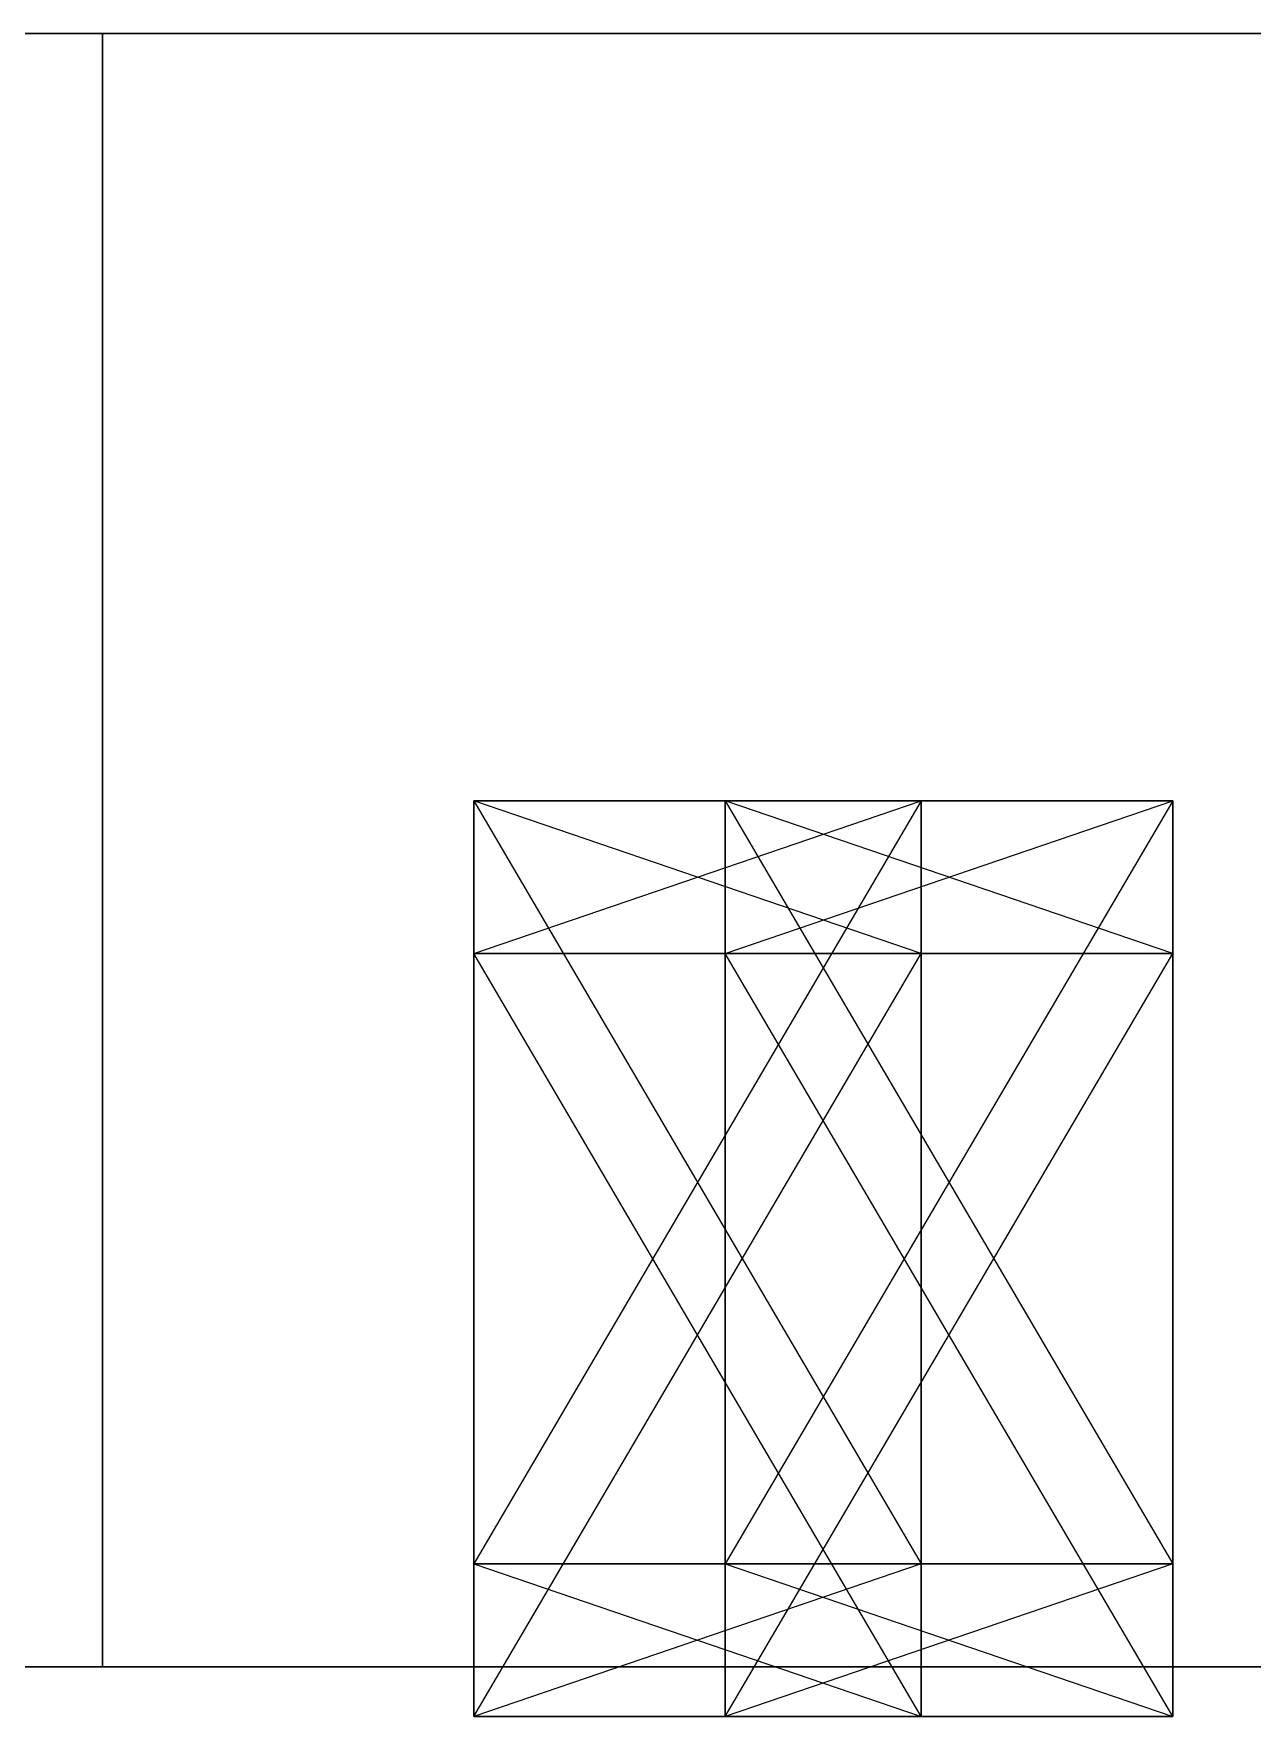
# Model space of a CAD drawing. Extents: x 0 to 4960, y -79 to 258.
# Drawn here: x 538.6 to 587.1, y 21.7 to 88.6 of the extents above; entities that cross this region are included whole.
import ezdxf

# ---------------------------------------------------------------- set-up
doc = ezdxf.new("R2010")
doc.units = 0
doc.layers.add('UB3D', color=1, linetype='CONTINUOUS')

msp = doc.modelspace()

# ---------------------------------------------------------------- linework, layer by layer
at = {"layer": 'UB3D', "color": 27}
for points in [[(501.574803, 23.622047, -1240.944882), (698.425197, 23.622047, -1240.944882), (698.425197, 88.582677, -1240.944882), (501.574803, 88.582677, -1240.944882)], [(698.425197, 23.622047, -1398.425197), (501.574803, 23.622047, -1398.425197), (501.574803, 88.582677, -1398.425197), (698.425197, 88.582677, -1398.425197)], [(698.425197, 88.582677, -1398.425197), (698.425197, 88.582677, -1240.944882), (501.574803, 88.582677, -1240.944882)], [(698.425197, 88.582677, -1398.425197), (501.574803, 88.582677, -1240.944882), (501.574803, 88.582677, -1398.425197)], [(698.425197, 88.582677, -1398.425197), (501.574803, 88.582677, -1398.425197), (698.425197, 88.582677, -1398.425197)], [(541.338583, 23.622047, -2038.582677), (541.338583, 23.622047, -1881.102362), (541.338583, 88.582677, -1881.102362), (541.338583, 88.582677, -2038.582677)], [(541.338583, 23.622047, -1881.102362), (738.188976, 23.622047, -1881.102362), (738.188976, 88.582677, -1881.102362), (541.338583, 88.582677, -1881.102362)], [(738.188976, 23.622047, -2038.582677), (541.338583, 23.622047, -2038.582677), (541.338583, 88.582677, -2038.582677), (738.188976, 88.582677, -2038.582677)], [(738.188976, 88.582677, -2038.582677), (738.188976, 88.582677, -1881.102362), (541.338583, 88.582677, -1881.102362)], [(738.188976, 88.582677, -2038.582677), (541.338583, 88.582677, -1881.102362), (541.338583, 88.582677, -2038.582677)], [(738.188976, 88.582677, -2038.582677), (541.338583, 88.582677, -2038.582677), (738.188976, 88.582677, -2038.582677)], [(541.338583, 23.622047, -2858.661417), (541.338583, 23.622047, -2701.181102), (541.338583, 88.582677, -2701.181102), (541.338583, 88.582677, -2858.661417)], [(541.338583, 23.622047, -2701.181102), (738.188976, 23.622047, -2701.181102), (738.188976, 88.582677, -2701.181102), (541.338583, 88.582677, -2701.181102)], [(738.188976, 23.622047, -2858.661417), (541.338583, 23.622047, -2858.661417), (541.338583, 88.582677, -2858.661417), (738.188976, 88.582677, -2858.661417)], [(738.188976, 88.582677, -2858.661417), (738.188976, 88.582677, -2701.181102), (541.338583, 88.582677, -2701.181102)], [(738.188976, 88.582677, -2858.661417), (541.338583, 88.582677, -2701.181102), (541.338583, 88.582677, -2858.661417)], [(738.188976, 88.582677, -2858.661417), (541.338583, 88.582677, -2858.661417), (738.188976, 88.582677, -2858.661417)], [(541.338583, 23.622047, -3458.661417), (541.338583, 23.622047, -3301.181102), (541.338583, 88.582677, -3301.181102), (541.338583, 88.582677, -3458.661417)], [(541.338583, 23.622047, -3301.181102), (738.188976, 23.622047, -3301.181102), (738.188976, 88.582677, -3301.181102), (541.338583, 88.582677, -3301.181102)], [(738.188976, 23.622047, -3458.661417), (541.338583, 23.622047, -3458.661417), (541.338583, 88.582677, -3458.661417), (738.188976, 88.582677, -3458.661417)], [(738.188976, 88.582677, -3458.661417), (738.188976, 88.582677, -3301.181102), (541.338583, 88.582677, -3301.181102)], [(738.188976, 88.582677, -3458.661417), (541.338583, 88.582677, -3301.181102), (541.338583, 88.582677, -3458.661417)], [(738.188976, 88.582677, -3458.661417), (541.338583, 88.582677, -3458.661417), (738.188976, 88.582677, -3458.661417)], [(501.574803, 23.622047, -1398.425197), (501.574803, 23.622047, -1240.944882), (698.425197, 23.622047, -1240.944882)], [(501.574803, 23.622047, -1398.425197), (698.425197, 23.622047, -1240.944882), (698.425197, 23.622047, -1398.425197)], [(501.574803, 23.622047, -1398.425197), (698.425197, 23.622047, -1398.425197), (501.574803, 23.622047, -1398.425197)], [(541.338583, 23.622047, -2038.582677), (541.338583, 23.622047, -1881.102362), (738.188976, 23.622047, -1881.102362)], [(541.338583, 23.622047, -2038.582677), (738.188976, 23.622047, -1881.102362), (738.188976, 23.622047, -2038.582677)], [(541.338583, 23.622047, -2038.582677), (738.188976, 23.622047, -2038.582677), (541.338583, 23.622047, -2038.582677)], [(541.338583, 23.622047, -2858.661417), (541.338583, 23.622047, -2701.181102), (738.188976, 23.622047, -2701.181102)], [(541.338583, 23.622047, -2858.661417), (738.188976, 23.622047, -2701.181102), (738.188976, 23.622047, -2858.661417)], [(541.338583, 23.622047, -2858.661417), (738.188976, 23.622047, -2858.661417), (541.338583, 23.622047, -2858.661417)], [(541.338583, 23.622047, -3458.661417), (541.338583, 23.622047, -3301.181102), (738.188976, 23.622047, -3301.181102)], [(541.338583, 23.622047, -3458.661417), (738.188976, 23.622047, -3301.181102), (738.188976, 23.622047, -3458.661417)], [(541.338583, 23.622047, -3458.661417), (738.188976, 23.622047, -3458.661417), (541.338583, 23.622047, -3458.661417)]]:
    msp.add_3dface(points, dxfattribs=at)
at = {"layer": 'UB3D', "color": 254}
for points in [[(573.897598, 52.001299, -1902.913386), (556.102402, 52.001299, -1902.913386), (573.897598, 58.070866, -1902.913386)], [(556.102402, 52.001299, -1902.913386), (573.897598, 58.070866, -1902.913386), (556.102402, 58.070866, -1902.913386)], [(573.897598, 58.070866, -1902.913386), (556.102402, 58.070866, -1902.913386), (573.897598, 58.070866, -1855.669291)], [(556.102402, 58.070866, -1902.913386), (573.897598, 58.070866, -1855.669291), (556.102402, 58.070866, -1855.669291)], [(573.897598, 58.070866, -1855.669291), (556.102402, 58.070866, -1855.669291), (573.897598, 27.723071, -1855.669291)], [(556.102402, 58.070866, -1855.669291), (573.897598, 27.723071, -1855.669291), (556.102402, 27.723071, -1855.669291)], [(556.102402, 52.001299, -1863.543307), (556.102402, 27.723071, -1855.669291), (556.102402, 58.070866, -1855.669291)], [(556.102402, 27.723071, -1855.669291), (556.102402, 58.070866, -1855.669291), (556.102402, 52.001299, -1863.543307)], [(556.102402, 58.070866, -1855.669291), (556.102402, 52.001299, -1863.543307), (556.102402, 52.001299, -1902.913386)], [(556.102402, 52.001299, -1863.543307), (556.102402, 52.001299, -1902.913386), (556.102402, 58.070866, -1855.669291)], [(556.102402, 52.001299, -1902.913386), (556.102402, 58.070866, -1855.669291), (556.102402, 58.070866, -1902.913386)], [(556.102402, 58.070866, -1855.669291), (556.102402, 58.070866, -1902.913386), (556.102402, 52.001299, -1902.913386)], [(556.102402, 52.001299, -2017.086614), (573.897598, 52.001299, -2017.086614), (556.102402, 58.070866, -2017.086614)], [(573.897598, 52.001299, -2017.086614), (556.102402, 58.070866, -2017.086614), (573.897598, 58.070866, -2017.086614)], [(556.102402, 58.070866, -2017.086614), (573.897598, 58.070866, -2017.086614), (556.102402, 58.070866, -2064.330709)], [(573.897598, 58.070866, -2017.086614), (556.102402, 58.070866, -2064.330709), (573.897598, 58.070866, -2064.330709)], [(556.102402, 58.070866, -2064.330709), (573.897598, 58.070866, -2064.330709), (556.102402, 27.723071, -2064.330709)], [(573.897598, 58.070866, -2064.330709), (556.102402, 27.723071, -2064.330709), (573.897598, 27.723071, -2064.330709)], [(556.102402, 52.001299, -2056.456693), (556.102402, 27.723071, -2064.330709), (556.102402, 58.070866, -2064.330709)], [(556.102402, 27.723071, -2064.330709), (556.102402, 58.070866, -2064.330709), (556.102402, 52.001299, -2056.456693)], [(556.102402, 58.070866, -2064.330709), (556.102402, 52.001299, -2056.456693), (556.102402, 52.001299, -2017.086614)], [(556.102402, 52.001299, -2056.456693), (556.102402, 52.001299, -2017.086614), (556.102402, 58.070866, -2064.330709)], [(556.102402, 52.001299, -2017.086614), (556.102402, 58.070866, -2064.330709), (556.102402, 58.070866, -2017.086614)], [(556.102402, 58.070866, -2064.330709), (556.102402, 58.070866, -2017.086614), (556.102402, 52.001299, -2017.086614)], [(573.897598, 52.001299, -2722.913386), (556.102402, 52.001299, -2722.913386), (573.897598, 58.070866, -2722.913386)], [(556.102402, 52.001299, -2722.913386), (573.897598, 58.070866, -2722.913386), (556.102402, 58.070866, -2722.913386)], [(573.897598, 58.070866, -2722.913386), (556.102402, 58.070866, -2722.913386), (573.897598, 58.070866, -2675.669291)], [(556.102402, 58.070866, -2722.913386), (573.897598, 58.070866, -2675.669291), (556.102402, 58.070866, -2675.669291)], [(573.897598, 58.070866, -2675.669291), (556.102402, 58.070866, -2675.669291), (573.897598, 27.723071, -2675.669291)], [(556.102402, 58.070866, -2675.669291), (573.897598, 27.723071, -2675.669291), (556.102402, 27.723071, -2675.669291)], [(556.102402, 52.001299, -2683.543307), (556.102402, 27.723071, -2675.669291), (556.102402, 58.070866, -2675.669291)], [(556.102402, 27.723071, -2675.669291), (556.102402, 58.070866, -2675.669291), (556.102402, 52.001299, -2683.543307)], [(556.102402, 58.070866, -2675.669291), (556.102402, 52.001299, -2683.543307), (556.102402, 52.001299, -2722.913386)], [(556.102402, 52.001299, -2683.543307), (556.102402, 52.001299, -2722.913386), (556.102402, 58.070866, -2675.669291)], [(556.102402, 52.001299, -2722.913386), (556.102402, 58.070866, -2675.669291), (556.102402, 58.070866, -2722.913386)], [(556.102402, 58.070866, -2675.669291), (556.102402, 58.070866, -2722.913386), (556.102402, 52.001299, -2722.913386)], [(556.102402, 52.001299, -2837.086614), (573.897598, 52.001299, -2837.086614), (556.102402, 58.070866, -2837.086614)], [(573.897598, 52.001299, -2837.086614), (556.102402, 58.070866, -2837.086614), (573.897598, 58.070866, -2837.086614)], [(556.102402, 58.070866, -2837.086614), (573.897598, 58.070866, -2837.086614), (556.102402, 58.070866, -2884.330709)], [(573.897598, 58.070866, -2837.086614), (556.102402, 58.070866, -2884.330709), (573.897598, 58.070866, -2884.330709)], [(556.102402, 58.070866, -2884.330709), (573.897598, 58.070866, -2884.330709), (556.102402, 27.723071, -2884.330709)], [(573.897598, 58.070866, -2884.330709), (556.102402, 27.723071, -2884.330709), (573.897598, 27.723071, -2884.330709)], [(556.102402, 52.001299, -2876.456693), (556.102402, 27.723071, -2884.330709), (556.102402, 58.070866, -2884.330709)], [(556.102402, 27.723071, -2884.330709), (556.102402, 58.070866, -2884.330709), (556.102402, 52.001299, -2876.456693)], [(556.102402, 58.070866, -2884.330709), (556.102402, 52.001299, -2876.456693), (556.102402, 52.001299, -2837.086614)], [(556.102402, 52.001299, -2876.456693), (556.102402, 52.001299, -2837.086614), (556.102402, 58.070866, -2884.330709)], [(556.102402, 52.001299, -2837.086614), (556.102402, 58.070866, -2884.330709), (556.102402, 58.070866, -2837.086614)], [(556.102402, 58.070866, -2884.330709), (556.102402, 58.070866, -2837.086614), (556.102402, 52.001299, -2837.086614)], [(573.897598, 52.001299, -3322.913386), (556.102402, 52.001299, -3322.913386), (573.897598, 58.070866, -3322.913386)], [(556.102402, 52.001299, -3322.913386), (573.897598, 58.070866, -3322.913386), (556.102402, 58.070866, -3322.913386)], [(573.897598, 58.070866, -3322.913386), (556.102402, 58.070866, -3322.913386), (573.897598, 58.070866, -3275.669291)], [(556.102402, 58.070866, -3322.913386), (573.897598, 58.070866, -3275.669291), (556.102402, 58.070866, -3275.669291)], [(573.897598, 58.070866, -3275.669291), (556.102402, 58.070866, -3275.669291), (573.897598, 27.723071, -3275.669291)], [(556.102402, 58.070866, -3275.669291), (573.897598, 27.723071, -3275.669291), (556.102402, 27.723071, -3275.669291)], [(556.102402, 52.001299, -3283.543307), (556.102402, 27.723071, -3275.669291), (556.102402, 58.070866, -3275.669291)], [(556.102402, 27.723071, -3275.669291), (556.102402, 58.070866, -3275.669291), (556.102402, 52.001299, -3283.543307)], [(556.102402, 58.070866, -3275.669291), (556.102402, 52.001299, -3283.543307), (556.102402, 52.001299, -3322.913386)], [(556.102402, 52.001299, -3283.543307), (556.102402, 52.001299, -3322.913386), (556.102402, 58.070866, -3275.669291)], [(556.102402, 52.001299, -3322.913386), (556.102402, 58.070866, -3275.669291), (556.102402, 58.070866, -3322.913386)], [(556.102402, 58.070866, -3275.669291), (556.102402, 58.070866, -3322.913386), (556.102402, 52.001299, -3322.913386)], [(556.102402, 52.001299, -3437.086614), (573.897598, 52.001299, -3437.086614), (556.102402, 58.070866, -3437.086614)], [(573.897598, 52.001299, -3437.086614), (556.102402, 58.070866, -3437.086614), (573.897598, 58.070866, -3437.086614)], [(556.102402, 58.070866, -3437.086614), (573.897598, 58.070866, -3437.086614), (556.102402, 58.070866, -3484.330709)], [(573.897598, 58.070866, -3437.086614), (556.102402, 58.070866, -3484.330709), (573.897598, 58.070866, -3484.330709)], [(556.102402, 58.070866, -3484.330709), (573.897598, 58.070866, -3484.330709), (556.102402, 27.723071, -3484.330709)], [(573.897598, 58.070866, -3484.330709), (556.102402, 27.723071, -3484.330709), (573.897598, 27.723071, -3484.330709)], [(556.102402, 52.001299, -3476.456693), (556.102402, 27.723071, -3484.330709), (556.102402, 58.070866, -3484.330709)], [(556.102402, 27.723071, -3484.330709), (556.102402, 58.070866, -3484.330709), (556.102402, 52.001299, -3476.456693)], [(556.102402, 58.070866, -3484.330709), (556.102402, 52.001299, -3476.456693), (556.102402, 52.001299, -3437.086614)], [(556.102402, 52.001299, -3476.456693), (556.102402, 52.001299, -3437.086614), (556.102402, 58.070866, -3484.330709)], [(556.102402, 52.001299, -3437.086614), (556.102402, 58.070866, -3484.330709), (556.102402, 58.070866, -3437.086614)], [(556.102402, 58.070866, -3484.330709), (556.102402, 58.070866, -3437.086614), (556.102402, 52.001299, -3437.086614)], [(583.897598, 52.001299, -1262.913386), (566.102402, 52.001299, -1262.913386), (583.897598, 58.070866, -1262.913386)], [(566.102402, 52.001299, -1262.913386), (583.897598, 58.070866, -1262.913386), (566.102402, 58.070866, -1262.913386)], [(583.897598, 58.070866, -1262.913386), (566.102402, 58.070866, -1262.913386), (583.897598, 58.070866, -1215.669291)], [(566.102402, 58.070866, -1262.913386), (583.897598, 58.070866, -1215.669291), (566.102402, 58.070866, -1215.669291)], [(583.897598, 58.070866, -1215.669291), (566.102402, 58.070866, -1215.669291), (583.897598, 27.723071, -1215.669291)], [(566.102402, 58.070866, -1215.669291), (583.897598, 27.723071, -1215.669291), (566.102402, 27.723071, -1215.669291)], [(566.102402, 52.001299, -1223.543307), (566.102402, 27.723071, -1215.669291), (566.102402, 58.070866, -1215.669291)], [(566.102402, 27.723071, -1215.669291), (566.102402, 58.070866, -1215.669291), (566.102402, 52.001299, -1223.543307)], [(566.102402, 58.070866, -1215.669291), (566.102402, 52.001299, -1223.543307), (566.102402, 52.001299, -1262.913386)], [(566.102402, 52.001299, -1223.543307), (566.102402, 52.001299, -1262.913386), (566.102402, 58.070866, -1215.669291)], [(566.102402, 52.001299, -1262.913386), (566.102402, 58.070866, -1215.669291), (566.102402, 58.070866, -1262.913386)], [(566.102402, 58.070866, -1215.669291), (566.102402, 58.070866, -1262.913386), (566.102402, 52.001299, -1262.913386)], [(566.102402, 52.001299, -1377.086614), (583.897598, 52.001299, -1377.086614), (566.102402, 58.070866, -1377.086614)], [(583.897598, 52.001299, -1377.086614), (566.102402, 58.070866, -1377.086614), (583.897598, 58.070866, -1377.086614)], [(566.102402, 58.070866, -1377.086614), (583.897598, 58.070866, -1377.086614), (566.102402, 58.070866, -1424.330709)], [(583.897598, 58.070866, -1377.086614), (566.102402, 58.070866, -1424.330709), (583.897598, 58.070866, -1424.330709)], [(566.102402, 58.070866, -1424.330709), (583.897598, 58.070866, -1424.330709), (566.102402, 27.723071, -1424.330709)], [(583.897598, 58.070866, -1424.330709), (566.102402, 27.723071, -1424.330709), (583.897598, 27.723071, -1424.330709)], [(566.102402, 52.001299, -1416.456693), (566.102402, 27.723071, -1424.330709), (566.102402, 58.070866, -1424.330709)], [(566.102402, 27.723071, -1424.330709), (566.102402, 58.070866, -1424.330709), (566.102402, 52.001299, -1416.456693)], [(566.102402, 58.070866, -1424.330709), (566.102402, 52.001299, -1416.456693), (566.102402, 52.001299, -1377.086614)], [(566.102402, 52.001299, -1416.456693), (566.102402, 52.001299, -1377.086614), (566.102402, 58.070866, -1424.330709)], [(566.102402, 52.001299, -1377.086614), (566.102402, 58.070866, -1424.330709), (566.102402, 58.070866, -1377.086614)], [(566.102402, 58.070866, -1424.330709), (566.102402, 58.070866, -1377.086614), (566.102402, 52.001299, -1377.086614)], [(573.897598, 52.001299, -1863.543307), (573.897598, 27.723071, -1855.669291), (573.897598, 58.070866, -1855.669291)], [(573.897598, 27.723071, -1855.669291), (573.897598, 58.070866, -1855.669291), (573.897598, 52.001299, -1863.543307)], [(573.897598, 58.070866, -1855.669291), (573.897598, 52.001299, -1863.543307), (573.897598, 52.001299, -1902.913386)], [(573.897598, 52.001299, -1863.543307), (573.897598, 52.001299, -1902.913386), (573.897598, 58.070866, -1855.669291)], [(573.897598, 52.001299, -1902.913386), (573.897598, 58.070866, -1855.669291), (573.897598, 58.070866, -1902.913386)], [(573.897598, 58.070866, -1855.669291), (573.897598, 58.070866, -1902.913386), (573.897598, 52.001299, -1902.913386)], [(573.897598, 52.001299, -2056.456693), (573.897598, 27.723071, -2064.330709), (573.897598, 58.070866, -2064.330709)], [(573.897598, 27.723071, -2064.330709), (573.897598, 58.070866, -2064.330709), (573.897598, 52.001299, -2056.456693)], [(573.897598, 58.070866, -2064.330709), (573.897598, 52.001299, -2056.456693), (573.897598, 52.001299, -2017.086614)], [(573.897598, 52.001299, -2056.456693), (573.897598, 52.001299, -2017.086614), (573.897598, 58.070866, -2064.330709)], [(573.897598, 52.001299, -2017.086614), (573.897598, 58.070866, -2064.330709), (573.897598, 58.070866, -2017.086614)], [(573.897598, 58.070866, -2064.330709), (573.897598, 58.070866, -2017.086614), (573.897598, 52.001299, -2017.086614)], [(573.897598, 52.001299, -2683.543307), (573.897598, 27.723071, -2675.669291), (573.897598, 58.070866, -2675.669291)], [(573.897598, 27.723071, -2675.669291), (573.897598, 58.070866, -2675.669291), (573.897598, 52.001299, -2683.543307)], [(573.897598, 58.070866, -2675.669291), (573.897598, 52.001299, -2683.543307), (573.897598, 52.001299, -2722.913386)], [(573.897598, 52.001299, -2683.543307), (573.897598, 52.001299, -2722.913386), (573.897598, 58.070866, -2675.669291)], [(573.897598, 52.001299, -2722.913386), (573.897598, 58.070866, -2675.669291), (573.897598, 58.070866, -2722.913386)], [(573.897598, 58.070866, -2675.669291), (573.897598, 58.070866, -2722.913386), (573.897598, 52.001299, -2722.913386)], [(573.897598, 52.001299, -2876.456693), (573.897598, 27.723071, -2884.330709), (573.897598, 58.070866, -2884.330709)], [(573.897598, 27.723071, -2884.330709), (573.897598, 58.070866, -2884.330709), (573.897598, 52.001299, -2876.456693)], [(573.897598, 58.070866, -2884.330709), (573.897598, 52.001299, -2876.456693), (573.897598, 52.001299, -2837.086614)], [(573.897598, 52.001299, -2876.456693), (573.897598, 52.001299, -2837.086614), (573.897598, 58.070866, -2884.330709)], [(573.897598, 52.001299, -2837.086614), (573.897598, 58.070866, -2884.330709), (573.897598, 58.070866, -2837.086614)], [(573.897598, 58.070866, -2884.330709), (573.897598, 58.070866, -2837.086614), (573.897598, 52.001299, -2837.086614)], [(573.897598, 52.001299, -3283.543307), (573.897598, 27.723071, -3275.669291), (573.897598, 58.070866, -3275.669291)], [(573.897598, 27.723071, -3275.669291), (573.897598, 58.070866, -3275.669291), (573.897598, 52.001299, -3283.543307)], [(573.897598, 58.070866, -3275.669291), (573.897598, 52.001299, -3283.543307), (573.897598, 52.001299, -3322.913386)], [(573.897598, 52.001299, -3283.543307), (573.897598, 52.001299, -3322.913386), (573.897598, 58.070866, -3275.669291)], [(573.897598, 52.001299, -3322.913386), (573.897598, 58.070866, -3275.669291), (573.897598, 58.070866, -3322.913386)], [(573.897598, 58.070866, -3275.669291), (573.897598, 58.070866, -3322.913386), (573.897598, 52.001299, -3322.913386)], [(573.897598, 52.001299, -3476.456693), (573.897598, 27.723071, -3484.330709), (573.897598, 58.070866, -3484.330709)], [(573.897598, 27.723071, -3484.330709), (573.897598, 58.070866, -3484.330709), (573.897598, 52.001299, -3476.456693)], [(573.897598, 58.070866, -3484.330709), (573.897598, 52.001299, -3476.456693), (573.897598, 52.001299, -3437.086614)], [(573.897598, 52.001299, -3476.456693), (573.897598, 52.001299, -3437.086614), (573.897598, 58.070866, -3484.330709)], [(573.897598, 52.001299, -3437.086614), (573.897598, 58.070866, -3484.330709), (573.897598, 58.070866, -3437.086614)], [(573.897598, 58.070866, -3484.330709), (573.897598, 58.070866, -3437.086614), (573.897598, 52.001299, -3437.086614)], [(583.897598, 52.001299, -1223.543307), (583.897598, 27.723071, -1215.669291), (583.897598, 58.070866, -1215.669291)], [(583.897598, 27.723071, -1215.669291), (583.897598, 58.070866, -1215.669291), (583.897598, 52.001299, -1223.543307)], [(583.897598, 58.070866, -1215.669291), (583.897598, 52.001299, -1223.543307), (583.897598, 52.001299, -1262.913386)], [(583.897598, 52.001299, -1223.543307), (583.897598, 52.001299, -1262.913386), (583.897598, 58.070866, -1215.669291)], [(583.897598, 52.001299, -1262.913386), (583.897598, 58.070866, -1215.669291), (583.897598, 58.070866, -1262.913386)], [(583.897598, 58.070866, -1215.669291), (583.897598, 58.070866, -1262.913386), (583.897598, 52.001299, -1262.913386)], [(583.897598, 52.001299, -1416.456693), (583.897598, 27.723071, -1424.330709), (583.897598, 58.070866, -1424.330709)], [(583.897598, 27.723071, -1424.330709), (583.897598, 58.070866, -1424.330709), (583.897598, 52.001299, -1416.456693)], [(583.897598, 58.070866, -1424.330709), (583.897598, 52.001299, -1416.456693), (583.897598, 52.001299, -1377.086614)], [(583.897598, 52.001299, -1416.456693), (583.897598, 52.001299, -1377.086614), (583.897598, 58.070866, -1424.330709)], [(583.897598, 52.001299, -1377.086614), (583.897598, 58.070866, -1424.330709), (583.897598, 58.070866, -1377.086614)], [(583.897598, 58.070866, -1424.330709), (583.897598, 58.070866, -1377.086614), (583.897598, 52.001299, -1377.086614)], [(573.897598, 21.653543, -1863.543307), (556.102402, 21.653543, -1863.543307), (573.897598, 52.001299, -1863.543307)], [(556.102402, 21.653543, -1863.543307), (573.897598, 52.001299, -1863.543307), (556.102402, 52.001299, -1863.543307)], [(573.897598, 52.001299, -1863.543307), (556.102402, 52.001299, -1863.543307), (573.897598, 52.001299, -1902.913386)], [(556.102402, 52.001299, -1863.543307), (573.897598, 52.001299, -1902.913386), (556.102402, 52.001299, -1902.913386)], [(556.102402, 27.723071, -1855.669291), (556.102402, 21.653543, -1863.543307), (556.102402, 52.001299, -1863.543307)], [(556.102402, 21.653543, -1863.543307), (556.102402, 52.001299, -1863.543307), (556.102402, 27.723071, -1855.669291)], [(556.102402, 21.653543, -2056.456693), (573.897598, 21.653543, -2056.456693), (556.102402, 52.001299, -2056.456693)], [(573.897598, 21.653543, -2056.456693), (556.102402, 52.001299, -2056.456693), (573.897598, 52.001299, -2056.456693)], [(556.102402, 52.001299, -2056.456693), (573.897598, 52.001299, -2056.456693), (556.102402, 52.001299, -2017.086614)], [(573.897598, 52.001299, -2056.456693), (556.102402, 52.001299, -2017.086614), (573.897598, 52.001299, -2017.086614)], [(556.102402, 21.653543, -2064.330709), (556.102402, 21.653543, -2056.456693), (556.102402, 52.001299, -2056.456693)], [(556.102402, 21.653543, -2056.456693), (556.102402, 52.001299, -2056.456693), (556.102402, 27.723071, -2064.330709)], [(573.897598, 21.653543, -2683.543307), (556.102402, 21.653543, -2683.543307), (573.897598, 52.001299, -2683.543307)], [(556.102402, 21.653543, -2683.543307), (573.897598, 52.001299, -2683.543307), (556.102402, 52.001299, -2683.543307)], [(573.897598, 52.001299, -2683.543307), (556.102402, 52.001299, -2683.543307), (573.897598, 52.001299, -2722.913386)], [(556.102402, 52.001299, -2683.543307), (573.897598, 52.001299, -2722.913386), (556.102402, 52.001299, -2722.913386)], [(556.102402, 27.723071, -2675.669291), (556.102402, 21.653543, -2683.543307), (556.102402, 52.001299, -2683.543307)], [(556.102402, 21.653543, -2683.543307), (556.102402, 52.001299, -2683.543307), (556.102402, 27.723071, -2675.669291)], [(556.102402, 21.653543, -2876.456693), (573.897598, 21.653543, -2876.456693), (556.102402, 52.001299, -2876.456693)], [(573.897598, 21.653543, -2876.456693), (556.102402, 52.001299, -2876.456693), (573.897598, 52.001299, -2876.456693)], [(556.102402, 52.001299, -2876.456693), (573.897598, 52.001299, -2876.456693), (556.102402, 52.001299, -2837.086614)], [(573.897598, 52.001299, -2876.456693), (556.102402, 52.001299, -2837.086614), (573.897598, 52.001299, -2837.086614)], [(556.102402, 21.653543, -2884.330709), (556.102402, 21.653543, -2876.456693), (556.102402, 52.001299, -2876.456693)], [(556.102402, 21.653543, -2876.456693), (556.102402, 52.001299, -2876.456693), (556.102402, 27.723071, -2884.330709)], [(573.897598, 21.653543, -3283.543307), (556.102402, 21.653543, -3283.543307), (573.897598, 52.001299, -3283.543307)], [(556.102402, 21.653543, -3283.543307), (573.897598, 52.001299, -3283.543307), (556.102402, 52.001299, -3283.543307)], [(573.897598, 52.001299, -3283.543307), (556.102402, 52.001299, -3283.543307), (573.897598, 52.001299, -3322.913386)], [(556.102402, 52.001299, -3283.543307), (573.897598, 52.001299, -3322.913386), (556.102402, 52.001299, -3322.913386)], [(556.102402, 27.723071, -3275.669291), (556.102402, 21.653543, -3283.543307), (556.102402, 52.001299, -3283.543307)], [(556.102402, 21.653543, -3283.543307), (556.102402, 52.001299, -3283.543307), (556.102402, 27.723071, -3275.669291)], [(556.102402, 21.653543, -3476.456693), (573.897598, 21.653543, -3476.456693), (556.102402, 52.001299, -3476.456693)], [(573.897598, 21.653543, -3476.456693), (556.102402, 52.001299, -3476.456693), (573.897598, 52.001299, -3476.456693)], [(556.102402, 52.001299, -3476.456693), (573.897598, 52.001299, -3476.456693), (556.102402, 52.001299, -3437.086614)], [(573.897598, 52.001299, -3476.456693), (556.102402, 52.001299, -3437.086614), (573.897598, 52.001299, -3437.086614)], [(556.102402, 21.653543, -3484.330709), (556.102402, 21.653543, -3476.456693), (556.102402, 52.001299, -3476.456693)], [(556.102402, 21.653543, -3476.456693), (556.102402, 52.001299, -3476.456693), (556.102402, 27.723071, -3484.330709)], [(583.897598, 21.653543, -1223.543307), (566.102402, 21.653543, -1223.543307), (583.897598, 52.001299, -1223.543307)], [(566.102402, 21.653543, -1223.543307), (583.897598, 52.001299, -1223.543307), (566.102402, 52.001299, -1223.543307)], [(583.897598, 52.001299, -1223.543307), (566.102402, 52.001299, -1223.543307), (583.897598, 52.001299, -1262.913386)], [(566.102402, 52.001299, -1223.543307), (583.897598, 52.001299, -1262.913386), (566.102402, 52.001299, -1262.913386)], [(566.102402, 27.723071, -1215.669291), (566.102402, 21.653543, -1223.543307), (566.102402, 52.001299, -1223.543307)], [(566.102402, 21.653543, -1223.543307), (566.102402, 52.001299, -1223.543307), (566.102402, 27.723071, -1215.669291)], [(566.102402, 21.653543, -1416.456693), (583.897598, 21.653543, -1416.456693), (566.102402, 52.001299, -1416.456693)], [(583.897598, 21.653543, -1416.456693), (566.102402, 52.001299, -1416.456693), (583.897598, 52.001299, -1416.456693)], [(566.102402, 52.001299, -1416.456693), (583.897598, 52.001299, -1416.456693), (566.102402, 52.001299, -1377.086614)], [(583.897598, 52.001299, -1416.456693), (566.102402, 52.001299, -1377.086614), (583.897598, 52.001299, -1377.086614)], [(566.102402, 21.653543, -1424.330709), (566.102402, 21.653543, -1416.456693), (566.102402, 52.001299, -1416.456693)], [(566.102402, 21.653543, -1416.456693), (566.102402, 52.001299, -1416.456693), (566.102402, 27.723071, -1424.330709)], [(573.897598, 21.653543, -1855.669291), (573.897598, 21.653543, -1863.543307), (573.897598, 52.001299, -1863.543307)], [(573.897598, 21.653543, -1863.543307), (573.897598, 52.001299, -1863.543307), (573.897598, 27.723071, -1855.669291)], [(573.897598, 27.723071, -2064.330709), (573.897598, 21.653543, -2056.456693), (573.897598, 52.001299, -2056.456693)], [(573.897598, 21.653543, -2056.456693), (573.897598, 52.001299, -2056.456693), (573.897598, 27.723071, -2064.330709)], [(573.897598, 21.653543, -2675.669291), (573.897598, 21.653543, -2683.543307), (573.897598, 52.001299, -2683.543307)], [(573.897598, 21.653543, -2683.543307), (573.897598, 52.001299, -2683.543307), (573.897598, 27.723071, -2675.669291)], [(573.897598, 27.723071, -2884.330709), (573.897598, 21.653543, -2876.456693), (573.897598, 52.001299, -2876.456693)], [(573.897598, 21.653543, -2876.456693), (573.897598, 52.001299, -2876.456693), (573.897598, 27.723071, -2884.330709)], [(573.897598, 21.653543, -3275.669291), (573.897598, 21.653543, -3283.543307), (573.897598, 52.001299, -3283.543307)], [(573.897598, 21.653543, -3283.543307), (573.897598, 52.001299, -3283.543307), (573.897598, 27.723071, -3275.669291)], [(573.897598, 27.723071, -3484.330709), (573.897598, 21.653543, -3476.456693), (573.897598, 52.001299, -3476.456693)], [(573.897598, 21.653543, -3476.456693), (573.897598, 52.001299, -3476.456693), (573.897598, 27.723071, -3484.330709)], [(583.897598, 21.653543, -1215.669291), (583.897598, 21.653543, -1223.543307), (583.897598, 52.001299, -1223.543307)], [(583.897598, 21.653543, -1223.543307), (583.897598, 52.001299, -1223.543307), (583.897598, 27.723071, -1215.669291)], [(583.897598, 27.723071, -1424.330709), (583.897598, 21.653543, -1416.456693), (583.897598, 52.001299, -1416.456693)], [(583.897598, 21.653543, -1416.456693), (583.897598, 52.001299, -1416.456693), (583.897598, 27.723071, -1424.330709)], [(573.897598, 27.723071, -1855.669291), (556.102402, 27.723071, -1855.669291), (573.897598, 27.723071, -1843.858268)], [(556.102402, 27.723071, -1855.669291), (573.897598, 27.723071, -1843.858268), (556.102402, 27.723071, -1843.858268)], [(573.897598, 27.723071, -1843.858268), (556.102402, 27.723071, -1843.858268), (573.897598, 21.653543, -1843.858268)], [(556.102402, 27.723071, -1843.858268), (573.897598, 21.653543, -1843.858268), (556.102402, 21.653543, -1843.858268)], [(556.102402, 21.653543, -1843.858268), (556.102402, 27.723071, -1843.858268), (556.102402, 21.653543, -1855.669291)], [(556.102402, 27.723071, -1843.858268), (556.102402, 21.653543, -1855.669291), (556.102402, 27.723071, -1855.669291)], [(556.102402, 21.653543, -1855.669291), (556.102402, 27.723071, -1855.669291), (556.102402, 21.653543, -1863.543307)], [(556.102402, 27.723071, -2064.330709), (573.897598, 27.723071, -2064.330709), (556.102402, 27.723071, -2076.141732)], [(573.897598, 27.723071, -2064.330709), (556.102402, 27.723071, -2076.141732), (573.897598, 27.723071, -2076.141732)], [(556.102402, 27.723071, -2076.141732), (573.897598, 27.723071, -2076.141732), (556.102402, 21.653543, -2076.141732)], [(573.897598, 27.723071, -2076.141732), (556.102402, 21.653543, -2076.141732), (573.897598, 21.653543, -2076.141732)], [(556.102402, 27.723071, -2076.141732), (556.102402, 21.653543, -2076.141732), (556.102402, 27.723071, -2064.330709)], [(556.102402, 21.653543, -2076.141732), (556.102402, 27.723071, -2064.330709), (556.102402, 21.653543, -2064.330709)], [(556.102402, 27.723071, -2064.330709), (556.102402, 21.653543, -2064.330709), (556.102402, 21.653543, -2056.456693)], [(573.897598, 27.723071, -2675.669291), (556.102402, 27.723071, -2675.669291), (573.897598, 27.723071, -2663.858268)], [(556.102402, 27.723071, -2675.669291), (573.897598, 27.723071, -2663.858268), (556.102402, 27.723071, -2663.858268)], [(573.897598, 27.723071, -2663.858268), (556.102402, 27.723071, -2663.858268), (573.897598, 21.653543, -2663.858268)], [(556.102402, 27.723071, -2663.858268), (573.897598, 21.653543, -2663.858268), (556.102402, 21.653543, -2663.858268)], [(556.102402, 21.653543, -2663.858268), (556.102402, 27.723071, -2663.858268), (556.102402, 21.653543, -2675.669291)], [(556.102402, 27.723071, -2663.858268), (556.102402, 21.653543, -2675.669291), (556.102402, 27.723071, -2675.669291)], [(556.102402, 21.653543, -2675.669291), (556.102402, 27.723071, -2675.669291), (556.102402, 21.653543, -2683.543307)], [(556.102402, 27.723071, -2884.330709), (573.897598, 27.723071, -2884.330709), (556.102402, 27.723071, -2896.141732)], [(573.897598, 27.723071, -2884.330709), (556.102402, 27.723071, -2896.141732), (573.897598, 27.723071, -2896.141732)], [(556.102402, 27.723071, -2896.141732), (573.897598, 27.723071, -2896.141732), (556.102402, 21.653543, -2896.141732)], [(573.897598, 27.723071, -2896.141732), (556.102402, 21.653543, -2896.141732), (573.897598, 21.653543, -2896.141732)], [(556.102402, 27.723071, -2896.141732), (556.102402, 21.653543, -2896.141732), (556.102402, 27.723071, -2884.330709)], [(556.102402, 21.653543, -2896.141732), (556.102402, 27.723071, -2884.330709), (556.102402, 21.653543, -2884.330709)], [(556.102402, 27.723071, -2884.330709), (556.102402, 21.653543, -2884.330709), (556.102402, 21.653543, -2876.456693)], [(573.897598, 27.723071, -3275.669291), (556.102402, 27.723071, -3275.669291), (573.897598, 27.723071, -3263.858268)], [(556.102402, 27.723071, -3275.669291), (573.897598, 27.723071, -3263.858268), (556.102402, 27.723071, -3263.858268)], [(573.897598, 27.723071, -3263.858268), (556.102402, 27.723071, -3263.858268), (573.897598, 21.653543, -3263.858268)], [(556.102402, 27.723071, -3263.858268), (573.897598, 21.653543, -3263.858268), (556.102402, 21.653543, -3263.858268)], [(556.102402, 21.653543, -3263.858268), (556.102402, 27.723071, -3263.858268), (556.102402, 21.653543, -3275.669291)], [(556.102402, 27.723071, -3263.858268), (556.102402, 21.653543, -3275.669291), (556.102402, 27.723071, -3275.669291)], [(556.102402, 21.653543, -3275.669291), (556.102402, 27.723071, -3275.669291), (556.102402, 21.653543, -3283.543307)], [(556.102402, 27.723071, -3484.330709), (573.897598, 27.723071, -3484.330709), (556.102402, 27.723071, -3496.141732)], [(573.897598, 27.723071, -3484.330709), (556.102402, 27.723071, -3496.141732), (573.897598, 27.723071, -3496.141732)], [(556.102402, 27.723071, -3496.141732), (573.897598, 27.723071, -3496.141732), (556.102402, 21.653543, -3496.141732)], [(573.897598, 27.723071, -3496.141732), (556.102402, 21.653543, -3496.141732), (573.897598, 21.653543, -3496.141732)], [(556.102402, 27.723071, -3496.141732), (556.102402, 21.653543, -3496.141732), (556.102402, 27.723071, -3484.330709)], [(556.102402, 21.653543, -3496.141732), (556.102402, 27.723071, -3484.330709), (556.102402, 21.653543, -3484.330709)], [(556.102402, 27.723071, -3484.330709), (556.102402, 21.653543, -3484.330709), (556.102402, 21.653543, -3476.456693)], [(583.897598, 27.723071, -1215.669291), (566.102402, 27.723071, -1215.669291), (583.897598, 27.723071, -1203.858268)], [(566.102402, 27.723071, -1215.669291), (583.897598, 27.723071, -1203.858268), (566.102402, 27.723071, -1203.858268)], [(583.897598, 27.723071, -1203.858268), (566.102402, 27.723071, -1203.858268), (583.897598, 21.653543, -1203.858268)], [(566.102402, 27.723071, -1203.858268), (583.897598, 21.653543, -1203.858268), (566.102402, 21.653543, -1203.858268)], [(566.102402, 21.653543, -1203.858268), (566.102402, 27.723071, -1203.858268), (566.102402, 21.653543, -1215.669291)], [(566.102402, 27.723071, -1203.858268), (566.102402, 21.653543, -1215.669291), (566.102402, 27.723071, -1215.669291)], [(566.102402, 21.653543, -1215.669291), (566.102402, 27.723071, -1215.669291), (566.102402, 21.653543, -1223.543307)], [(566.102402, 27.723071, -1424.330709), (583.897598, 27.723071, -1424.330709), (566.102402, 27.723071, -1436.141732)], [(583.897598, 27.723071, -1424.330709), (566.102402, 27.723071, -1436.141732), (583.897598, 27.723071, -1436.141732)], [(566.102402, 27.723071, -1436.141732), (583.897598, 27.723071, -1436.141732), (566.102402, 21.653543, -1436.141732)], [(583.897598, 27.723071, -1436.141732), (566.102402, 21.653543, -1436.141732), (583.897598, 21.653543, -1436.141732)], [(566.102402, 27.723071, -1436.141732), (566.102402, 21.653543, -1436.141732), (566.102402, 27.723071, -1424.330709)], [(566.102402, 21.653543, -1436.141732), (566.102402, 27.723071, -1424.330709), (566.102402, 21.653543, -1424.330709)], [(566.102402, 27.723071, -1424.330709), (566.102402, 21.653543, -1424.330709), (566.102402, 21.653543, -1416.456693)], [(573.897598, 27.723071, -1843.858268), (573.897598, 21.653543, -1843.858268), (573.897598, 27.723071, -1855.669291)], [(573.897598, 21.653543, -1843.858268), (573.897598, 27.723071, -1855.669291), (573.897598, 21.653543, -1855.669291)], [(573.897598, 27.723071, -1855.669291), (573.897598, 21.653543, -1855.669291), (573.897598, 21.653543, -1863.543307)], [(573.897598, 21.653543, -2076.141732), (573.897598, 27.723071, -2076.141732), (573.897598, 21.653543, -2064.330709)], [(573.897598, 27.723071, -2076.141732), (573.897598, 21.653543, -2064.330709), (573.897598, 27.723071, -2064.330709)], [(573.897598, 21.653543, -2064.330709), (573.897598, 27.723071, -2064.330709), (573.897598, 21.653543, -2056.456693)], [(573.897598, 27.723071, -2663.858268), (573.897598, 21.653543, -2663.858268), (573.897598, 27.723071, -2675.669291)], [(573.897598, 21.653543, -2663.858268), (573.897598, 27.723071, -2675.669291), (573.897598, 21.653543, -2675.669291)], [(573.897598, 27.723071, -2675.669291), (573.897598, 21.653543, -2675.669291), (573.897598, 21.653543, -2683.543307)], [(573.897598, 21.653543, -2896.141732), (573.897598, 27.723071, -2896.141732), (573.897598, 21.653543, -2884.330709)], [(573.897598, 27.723071, -2896.141732), (573.897598, 21.653543, -2884.330709), (573.897598, 27.723071, -2884.330709)], [(573.897598, 21.653543, -2884.330709), (573.897598, 27.723071, -2884.330709), (573.897598, 21.653543, -2876.456693)], [(573.897598, 27.723071, -3263.858268), (573.897598, 21.653543, -3263.858268), (573.897598, 27.723071, -3275.669291)], [(573.897598, 21.653543, -3263.858268), (573.897598, 27.723071, -3275.669291), (573.897598, 21.653543, -3275.669291)], [(573.897598, 27.723071, -3275.669291), (573.897598, 21.653543, -3275.669291), (573.897598, 21.653543, -3283.543307)], [(573.897598, 21.653543, -3496.141732), (573.897598, 27.723071, -3496.141732), (573.897598, 21.653543, -3484.330709)], [(573.897598, 27.723071, -3496.141732), (573.897598, 21.653543, -3484.330709), (573.897598, 27.723071, -3484.330709)], [(573.897598, 21.653543, -3484.330709), (573.897598, 27.723071, -3484.330709), (573.897598, 21.653543, -3476.456693)], [(583.897598, 27.723071, -1203.858268), (583.897598, 21.653543, -1203.858268), (583.897598, 27.723071, -1215.669291)], [(583.897598, 21.653543, -1203.858268), (583.897598, 27.723071, -1215.669291), (583.897598, 21.653543, -1215.669291)], [(583.897598, 27.723071, -1215.669291), (583.897598, 21.653543, -1215.669291), (583.897598, 21.653543, -1223.543307)], [(583.897598, 21.653543, -1436.141732), (583.897598, 27.723071, -1436.141732), (583.897598, 21.653543, -1424.330709)], [(583.897598, 27.723071, -1436.141732), (583.897598, 21.653543, -1424.330709), (583.897598, 27.723071, -1424.330709)], [(583.897598, 21.653543, -1424.330709), (583.897598, 27.723071, -1424.330709), (583.897598, 21.653543, -1416.456693)], [(573.897598, 21.653543, -1843.858268), (556.102402, 21.653543, -1843.858268), (573.897598, 21.653543, -1863.543307)], [(556.102402, 21.653543, -1843.858268), (573.897598, 21.653543, -1863.543307), (556.102402, 21.653543, -1863.543307)], [(556.102402, 21.653543, -2076.141732), (573.897598, 21.653543, -2076.141732), (556.102402, 21.653543, -2056.456693)], [(573.897598, 21.653543, -2076.141732), (556.102402, 21.653543, -2056.456693), (573.897598, 21.653543, -2056.456693)], [(573.897598, 21.653543, -2663.858268), (556.102402, 21.653543, -2663.858268), (573.897598, 21.653543, -2683.543307)], [(556.102402, 21.653543, -2663.858268), (573.897598, 21.653543, -2683.543307), (556.102402, 21.653543, -2683.543307)], [(556.102402, 21.653543, -2896.141732), (573.897598, 21.653543, -2896.141732), (556.102402, 21.653543, -2876.456693)], [(573.897598, 21.653543, -2896.141732), (556.102402, 21.653543, -2876.456693), (573.897598, 21.653543, -2876.456693)], [(573.897598, 21.653543, -3263.858268), (556.102402, 21.653543, -3263.858268), (573.897598, 21.653543, -3283.543307)], [(556.102402, 21.653543, -3263.858268), (573.897598, 21.653543, -3283.543307), (556.102402, 21.653543, -3283.543307)], [(556.102402, 21.653543, -3496.141732), (573.897598, 21.653543, -3496.141732), (556.102402, 21.653543, -3476.456693)], [(573.897598, 21.653543, -3496.141732), (556.102402, 21.653543, -3476.456693), (573.897598, 21.653543, -3476.456693)], [(583.897598, 21.653543, -1203.858268), (566.102402, 21.653543, -1203.858268), (583.897598, 21.653543, -1223.543307)], [(566.102402, 21.653543, -1203.858268), (583.897598, 21.653543, -1223.543307), (566.102402, 21.653543, -1223.543307)], [(566.102402, 21.653543, -1436.141732), (583.897598, 21.653543, -1436.141732), (566.102402, 21.653543, -1416.456693)], [(583.897598, 21.653543, -1436.141732), (566.102402, 21.653543, -1416.456693), (583.897598, 21.653543, -1416.456693)]]:
    msp.add_3dface(points, dxfattribs=at)

doc.saveas('drawing.dxf')
